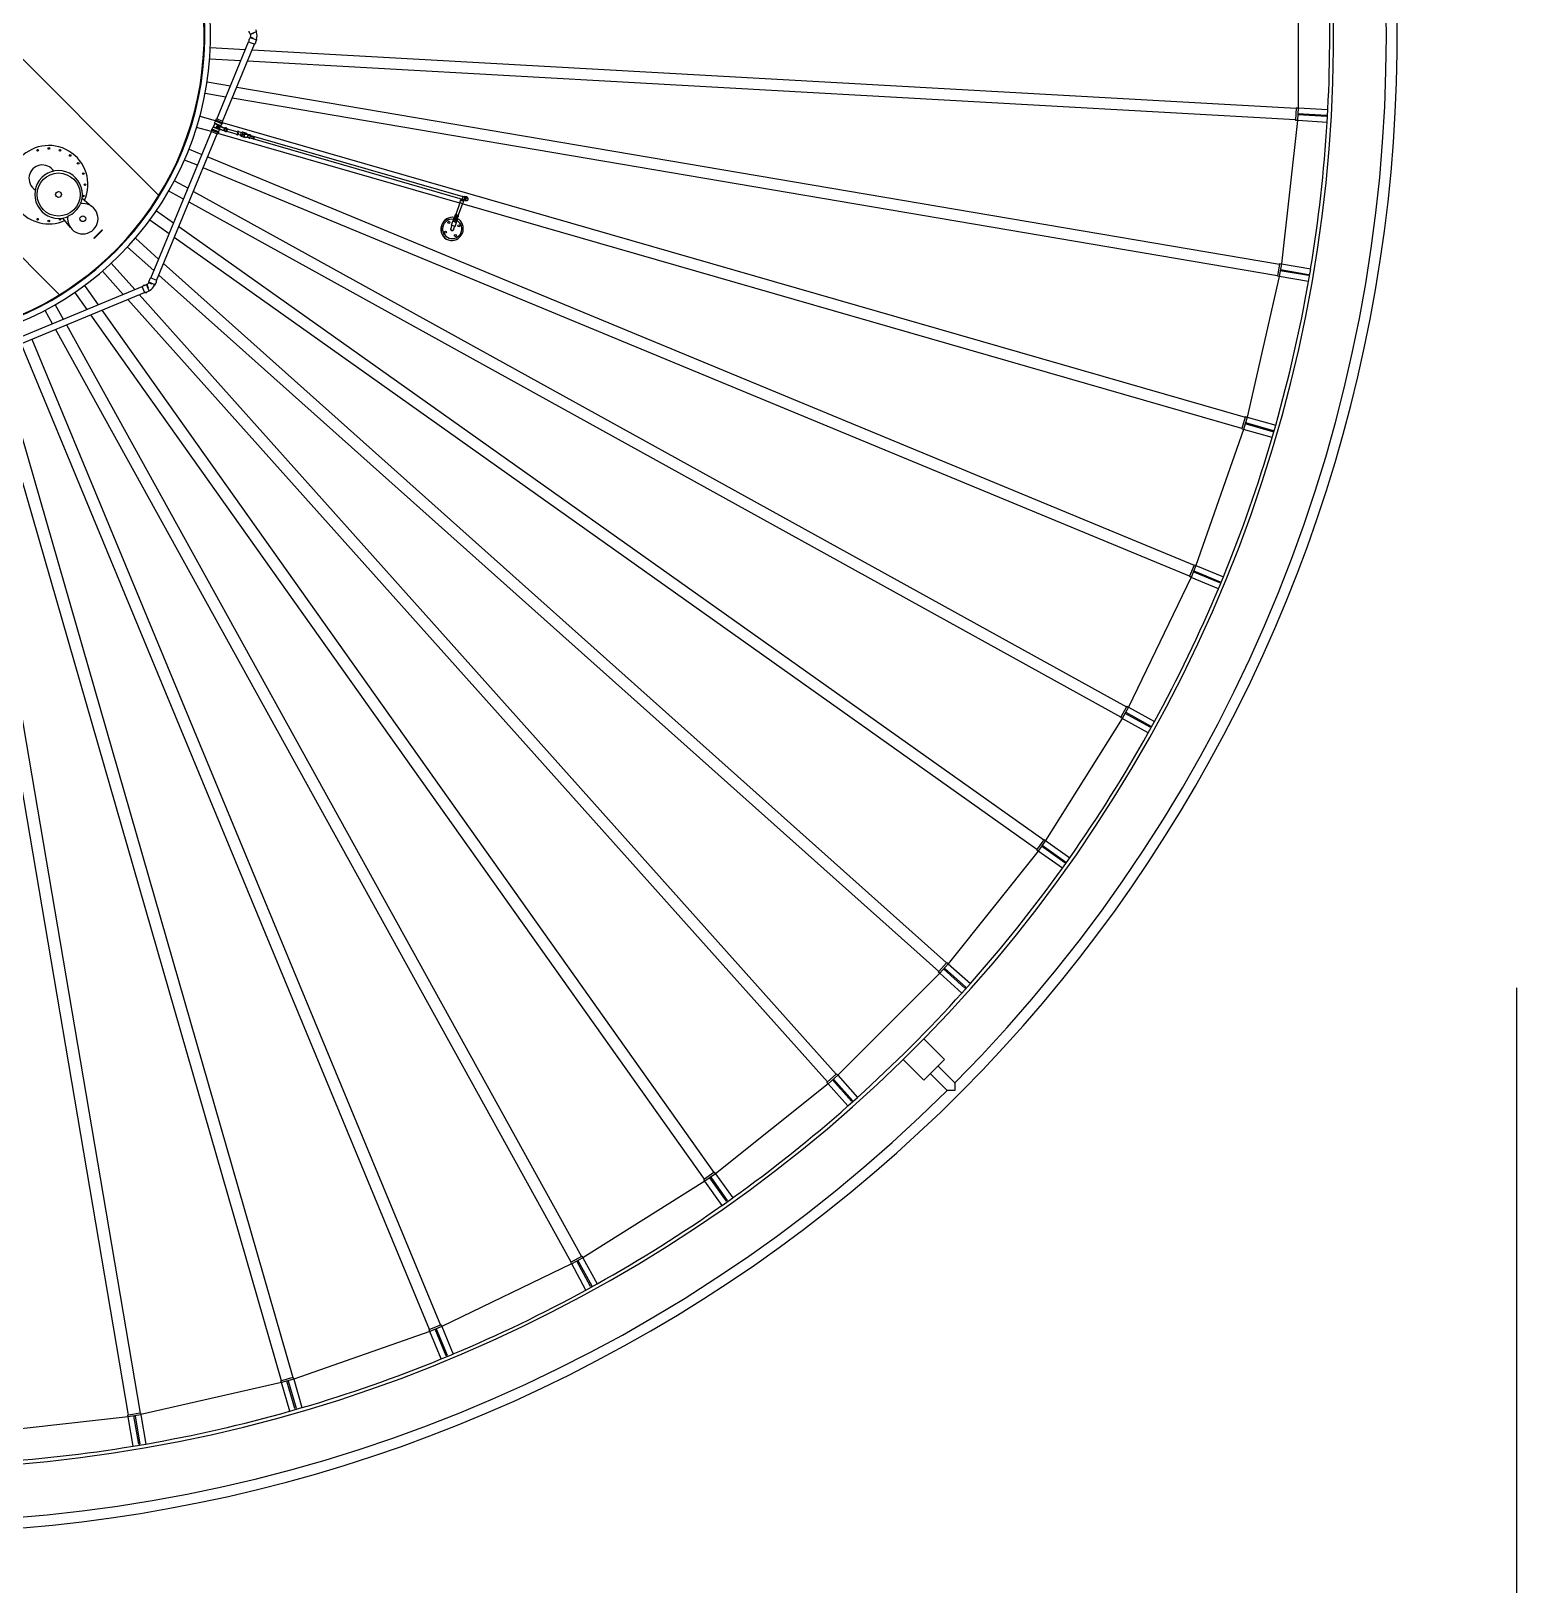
# Model space of a CAD drawing. Header units: millimetres. Extents: x 0 to 157650, y 0 to 89100.
# Drawn here: x 57663 to 70361, y 18444 to 31726 of the extents above; entities that cross this region are included whole.
import ezdxf

# ---------------------------------------------------------------- set-up
doc = ezdxf.new("R2010")
doc.units = ezdxf.units.MM
doc.header["$LTSCALE"] = 150
doc.layers.add('Visible', color=7, linetype='Continuous', lineweight=25)

msp = doc.modelspace()

# ---------------------------------------------------------------- linework, layer by layer
at = {"layer": 'Visible', "color": 9, "true_color": 0xc0c0c0}
for p, q in [((68492, 32302), (68492, 31070)), ((57391, 31686), (58755, 30321)), ((57391, 31686), (58755, 30321)), ((59249, 30974), (59522, 31634)), ((59299, 30954), (59572, 31614)), ((59524, 31646), (59520, 31635)), ((59520, 31635), (59574, 31613)), ((59528, 31717), (59535, 31700)), ((59535, 31672), (59528, 31655)), ((59535, 31700), (59589, 31722)), ((59539, 31697), (59535, 31700)), ((59539, 31675), (59535, 31672)), ((59535, 31672), (59589, 31650)), ((59578, 31623), (59574, 31613)), ((59582, 31740), (59589, 31722)), ((59589, 31650), (59582, 31632)), ((59589, 31717), (59589, 31722)), ((59589, 31654), (59589, 31650)), ((59455, 31472), (59189, 31487)), ((59194, 31587), (59496, 31570)), ((59553, 31567), (68476, 31066)), ((68470, 30967), (59512, 31469)), ((59167, 31291), (59366, 31257)), ((59420, 31248), (68332, 29734)), ((59327, 31162), (59150, 31192)), ((68315, 29635), (59381, 31153)), ((59106, 30999), (59237, 30962)), ((59231, 30938), (59239, 30956)), ((59293, 30934), (59238, 30957)), ((59242, 30965), (59247, 30975)), ((59297, 30942), (59242, 30965)), ((59301, 30953), (59247, 30975)), ((59296, 30942), (59301, 30953)), ((68486, 30961), (68348, 29736)), ((68476, 31066), (68470, 30967)), ((68470, 30967), (68470, 30962)), ((68486, 30961), (68470, 30962)), ((68476, 31071), (68476, 31066)), ((68476, 31071), (68492, 31070)), ((68492, 31070), (68486, 30961)), ((68740, 30946), (68486, 30961)), ((68734, 30997), (68489, 31011)), ((68490, 31021), (68734, 31007)), ((68492, 31070), (68746, 31056)), ((68734, 31007), (68734, 30997)), ((68740, 30946), (68746, 31056)), ((58686, 29615), (59204, 30867)), ((58736, 29594), (59254, 30847)), ((59204, 30867), (59078, 30903)), ((59202, 30868), (59207, 30879)), ((59256, 30846), (59202, 30868)), ((59261, 30856), (59206, 30879)), ((59210, 30887), (59218, 30905)), ((59265, 30864), (59210, 30887)), ((59221, 30908), (59218, 30905)), ((59272, 30883), (59218, 30905)), ((59221, 30908), (59232, 30934)), ((59221, 30908), (59232, 30934)), ((59257, 30893), (59221, 30908)), ((59285, 30916), (59231, 30938)), ((59232, 30934), (59231, 30938)), ((59268, 30919), (59232, 30934)), ((59256, 30846), (59261, 30856)), ((61327, 30256), (59259, 30851)), ((59264, 30865), (59272, 30883)), ((59265, 30891), (59266, 30891)), ((59271, 30885), (59272, 30883)), ((59275, 30914), (59275, 30914)), ((59275, 30887), (59278, 30886)), ((59283, 30914), (59285, 30916)), ((59285, 30916), (59293, 30934)), ((59285, 30911), (59288, 30909)), ((59297, 30944), (68039, 28426)), ((59308, 30878), (59310, 30875)), ((59311, 30875), (59319, 30873)), ((59314, 30899), (59317, 30900)), ((59318, 30900), (59326, 30897)), ((59327, 30870), (59332, 30869)), ((59334, 30895), (59339, 30894)), ((59334, 30870), (59423, 30845)), ((59340, 30891), (59429, 30866)), ((59430, 30841), (59427, 30840)), ((59450, 30835), (59430, 30841)), ((59437, 30865), (59435, 30867)), ((59457, 30859), (59437, 30865)), ((59450, 30835), (59457, 30827)), ((59457, 30860), (59467, 30863)), ((59491, 30817), (59458, 30826)), ((59501, 30853), (59469, 30863)), ((59484, 30822), (59494, 30818)), ((59495, 30817), (59492, 30817)), ((59495, 30850), (59505, 30845)), ((59510, 30844), (59503, 30852)), ((59524, 30814), (59507, 30819)), ((59531, 30838), (59510, 30844)), ((59530, 30838), (59532, 30839)), ((59540, 30834), (61353, 30311)), ((59564, 30820), (59560, 30807)), ((59568, 30820), (59565, 30821)), ((57906, 29472), (56587, 30792)), ((57906, 29472), (56587, 30792)), ((59013, 30717), (59123, 30671)), ((59523, 30814), (59524, 30812)), ((59534, 30813), (61347, 30290)), ((59560, 30805), (59563, 30805)), ((59569, 30808), (59571, 30814)), ((59085, 30579), (58975, 30624)), ((67563, 27067), (59135, 30558)), ((59173, 30650), (67602, 27160)), ((58889, 30446), (59004, 30383)), ((58099, 30297), (58180, 30229)), ((58965, 30290), (58841, 30359)), ((59051, 30356), (67025, 25950)), ((61337, 30284), (61334, 30282)), ((61347, 30289), (61353, 30287)), ((61354, 30313), (61360, 30312)), ((61361, 30285), (61368, 30283)), ((61368, 30309), (61375, 30307)), ((61375, 30309), (61373, 30309)), ((61378, 30304), (61375, 30307)), ((61391, 30303), (61388, 30304)), ((58735, 30191), (58881, 30088)), ((66977, 25862), (59013, 30263)), ((61290, 30154), (61288, 30154)), ((61290, 30154), (61292, 30160)), ((61290, 30154), (61314, 30145)), ((61292, 30160), (61316, 30151)), ((61328, 30259), (61293, 30159)), ((61349, 30252), (61314, 30152)), ((61329, 30266), (61327, 30260)), ((61327, 30260), (61351, 30252)), ((61334, 30282), (61331, 30273)), ((61334, 30282), (61359, 30273)), ((68011, 28330), (61348, 30249)), ((61353, 30257), (61351, 30252)), ((61359, 30273), (61355, 30265)), ((61358, 30277), (61359, 30273)), ((61372, 30283), (61368, 30283)), ((61382, 30279), (61379, 30280)), ((57930, 30128), (57998, 30047)), ((58270, 30028), (58199, 29957)), ((58203, 29953), (58274, 30024)), ((58274, 30024), (58270, 30028)), ((58842, 29993), (58678, 30110)), ((58927, 30055), (66317, 24812)), ((61258, 30067), (61249, 30039)), ((61256, 30067), (61268, 30101)), ((61286, 30057), (61256, 30067)), ((61298, 30091), (61268, 30101)), ((61271, 30106), (61269, 30101)), ((61269, 30101), (61271, 30106)), ((61269, 30101), (61276, 30099)), ((61269, 30101), (61269, 30101)), ((61270, 30101), (61270, 30101)), ((61271, 30106), (61271, 30106)), ((61271, 30106), (61278, 30103)), ((61272, 30115), (61276, 30127)), ((61272, 30115), (61276, 30127)), ((61274, 30113), (61272, 30115)), ((61273, 30110), (61274, 30113)), ((61300, 30100), (61273, 30110)), ((61273, 30109), (61298, 30100)), ((61273, 30109), (61274, 30109)), ((61274, 30107), (61273, 30109)), ((61273, 30105), (61274, 30107)), ((61301, 30104), (61274, 30113)), ((61274, 30107), (61297, 30099)), ((61274, 30030), (61284, 30058)), ((61276, 30127), (61276, 30127)), ((61284, 30124), (61276, 30127)), ((61276, 30099), (61278, 30103)), ((61278, 30098), (61276, 30099)), ((61278, 30098), (61280, 30103)), ((61280, 30103), (61278, 30103)), ((61278, 30098), (61290, 30094)), ((61284, 30124), (61280, 30112)), ((61280, 30103), (61292, 30099)), ((61284, 30134), (61282, 30128)), ((61303, 30121), (61282, 30128)), ((61283, 30126), (61282, 30128)), ((61283, 30126), (61282, 30125)), ((61286, 30123), (61282, 30111)), ((61302, 30119), (61283, 30126)), ((61284, 30138), (61287, 30147)), ((61284, 30138), (61308, 30129)), ((61284, 30134), (61284, 30138)), ((61284, 30134), (61305, 30126)), ((61284, 30124), (61286, 30123)), ((61287, 30147), (61286, 30148)), ((61300, 30119), (61286, 30123)), ((61286, 30057), (61298, 30091)), ((61287, 30147), (61311, 30138)), ((61292, 30099), (61290, 30094)), ((61292, 30093), (61290, 30094)), ((61294, 30098), (61292, 30099)), ((61294, 30098), (61292, 30093)), ((61292, 30093), (61297, 30091)), ((61294, 30098), (61299, 30096)), ((61295, 30107), (61300, 30119)), ((61296, 30097), (61297, 30099)), ((61296, 30092), (61296, 30092)), ((61302, 30118), (61297, 30106)), ((61297, 30099), (61298, 30100)), ((61299, 30096), (61297, 30091)), ((61298, 30100), (61299, 30101)), ((61300, 30119), (61302, 30118)), ((61300, 30100), (61301, 30104)), ((61302, 30119), (61301, 30118)), ((61301, 30104), (61303, 30104)), ((61302, 30119), (61303, 30121)), ((61308, 30116), (61302, 30118)), ((61305, 30126), (61303, 30121)), ((61308, 30116), (61303, 30104)), ((61305, 30126), (61308, 30129)), ((61308, 30129), (61311, 30138)), ((61311, 30138), (61313, 30139)), ((61314, 30145), (61316, 30151)), ((61314, 30145), (61315, 30144)), ((58199, 29957), (58203, 29953)), ((58554, 29955), (58753, 29777)), ((66259, 24730), (58887, 29961)), ((61229, 29940), (61227, 29941)), ((58712, 29679), (58488, 29880)), ((58451, 29475), (58273, 29674)), ((58348, 29741), (58549, 29516)), ((65420, 23686), (58755, 29641)), ((58796, 29739), (65486, 23761)), ((68330, 29628), (68055, 28427)), ((68315, 29635), (68314, 29631)), ((68330, 29628), (68314, 29631)), ((68332, 29734), (68315, 29635)), ((68348, 29736), (68330, 29628)), ((68580, 29585), (68330, 29628)), ((68332, 29739), (68332, 29734)), ((68332, 29739), (68348, 29736)), ((68580, 29636), (68338, 29677)), ((68340, 29687), (68581, 29646)), ((68348, 29736), (68599, 29694)), ((68580, 29585), (68599, 29694)), ((68581, 29646), (68580, 29636)), ((56594, 28706), (58613, 29542)), ((56614, 28656), (58633, 29492)), ((58141, 29347), (58037, 29493)), ((58119, 29551), (58235, 29386)), ((58612, 29544), (58622, 29549)), ((58634, 29490), (58612, 29544)), ((58631, 29552), (58649, 29560)), ((58634, 29490), (58645, 29495)), ((58671, 29505), (58649, 29560)), ((58653, 29559), (58649, 29560)), ((58654, 29498), (58671, 29505)), ((58668, 29579), (58676, 29597)), ((58722, 29557), (58668, 29579)), ((58669, 29575), (58668, 29579)), ((58674, 29509), (58671, 29505)), ((58679, 29606), (58684, 29616)), ((58738, 29594), (58684, 29616)), ((58719, 29554), (58722, 29557)), ((58722, 29557), (58730, 29574)), ((58733, 29583), (58738, 29594)), ((57870, 29387), (57938, 29263)), ((64468, 22743), (58489, 29432)), ((58587, 29473), (64543, 22809)), ((57846, 29224), (57782, 29339)), ((63417, 21911), (58173, 29301)), ((58268, 29341), (63498, 21969)), ((57670, 29093), (61162, 20665)), ((62279, 21203), (57872, 29177)), ((57965, 29215), (62367, 21251)), ((57376, 28972), (59899, 20217)), ((61069, 20627), (57578, 29055)), ((57075, 28847), (58594, 19913)), ((59803, 20189), (57283, 28933)), ((58495, 19896), (56980, 28808)), ((68039, 28426), (68011, 28330)), ((68056, 28427), (68025, 28321)), ((68040, 28431), (68039, 28426)), ((68040, 28431), (68056, 28427)), ((68056, 28427), (68300, 28356)), ((68025, 28321), (67618, 27158)), ((68011, 28330), (68010, 28325)), ((68025, 28321), (68010, 28325)), ((68269, 28251), (68025, 28321)), ((68275, 28301), (68039, 28369)), ((68042, 28379), (68277, 28311)), ((68269, 28251), (68300, 28356)), ((68277, 28311), (68275, 28301)), ((67602, 27160), (67563, 27067)), ((67618, 27158), (67576, 27056)), ((67822, 27009), (67595, 27103)), ((67599, 27112), (67826, 27018)), ((67604, 27164), (67602, 27160)), ((67604, 27164), (67618, 27158)), ((67618, 27158), (67853, 27061)), ((67576, 27057), (67042, 25946)), ((67563, 27067), (67562, 27063)), ((67576, 27056), (67562, 27063)), ((67811, 26959), (67576, 27056)), ((67811, 26959), (67853, 27061)), ((67826, 27018), (67822, 27009)), ((67025, 25950), (66977, 25862)), ((67042, 25946), (66989, 25850)), ((67018, 25903), (67232, 25784)), ((67028, 25954), (67025, 25950)), ((67028, 25954), (67042, 25946)), ((67042, 25946), (67264, 25824)), ((66988, 25850), (66333, 24807)), ((66977, 25862), (66975, 25858)), ((66989, 25850), (66975, 25858)), ((67211, 25727), (66989, 25850)), ((67227, 25775), (67013, 25894)), ((67211, 25727), (67264, 25824)), ((67232, 25784), (67227, 25775)), ((66269, 24717), (65501, 23754)), ((66259, 24730), (66256, 24726)), ((66270, 24717), (66256, 24726)), ((66317, 24812), (66259, 24730)), ((66333, 24807), (66270, 24717)), ((66477, 24570), (66270, 24717)), ((66498, 24616), (66298, 24758)), ((66304, 24766), (66504, 24624)), ((66320, 24816), (66317, 24812)), ((66320, 24816), (66333, 24807)), ((66333, 24807), (66540, 24660)), ((66477, 24570), (66540, 24660)), ((66504, 24624), (66498, 24616)), ((65428, 23672), (64557, 22801)), ((65420, 23686), (65416, 23682)), ((65428, 23672), (65416, 23682)), ((65486, 23761), (65420, 23686)), ((65501, 23754), (65428, 23672)), ((65618, 23503), (65428, 23672)), ((65644, 23546), (65461, 23709)), ((65468, 23717), (65651, 23553)), ((65489, 23765), (65486, 23761)), ((65489, 23765), (65501, 23754)), ((65501, 23754), (65691, 23585)), ((65618, 23503), (65691, 23585)), ((65651, 23553), (65644, 23546)), ((70361, 10705), (70361, 23547)), ((65469, 22935), (65292, 23113)), ((65115, 22936), (65292, 22759)), ((65469, 22935), (65292, 22759)), ((65413, 22880), (65558, 22735)), ((64475, 22727), (63512, 21959)), ((64468, 22743), (64464, 22739)), ((64475, 22727), (64464, 22739)), ((64543, 22809), (64468, 22743)), ((64557, 22801), (64475, 22727)), ((64644, 22538), (64475, 22727)), ((64675, 22578), (64512, 22761)), ((64520, 22767), (64683, 22585)), ((64546, 22813), (64543, 22809)), ((64546, 22813), (64557, 22801)), ((64557, 22801), (64726, 22611)), ((65348, 22815), (65493, 22670)), ((64644, 22538), (64726, 22611)), ((64683, 22585), (64675, 22578)), ((63498, 21969), (63417, 21911)), ((63512, 21959), (63422, 21895)), ((63605, 21725), (63463, 21924)), ((63471, 21930), (63613, 21730)), ((63502, 21972), (63498, 21969)), ((63502, 21972), (63512, 21959)), ((63512, 21959), (63659, 21752)), ((63422, 21896), (62379, 21240)), ((63417, 21911), (63413, 21908)), ((63422, 21895), (63413, 21908)), ((63569, 21688), (63422, 21895)), ((63569, 21688), (63659, 21752)), ((63613, 21730), (63605, 21725)), ((62371, 21254), (62367, 21251)), ((62371, 21254), (62379, 21240)), ((62282, 21187), (61172, 20652)), ((62279, 21203), (62275, 21201)), ((62283, 21187), (62275, 21201)), ((62367, 21251), (62279, 21203)), ((62379, 21240), (62283, 21187)), ((62405, 20964), (62283, 21187)), ((62445, 20996), (62326, 21211)), ((62335, 21216), (62454, 21001)), ((62379, 21240), (62502, 21018)), ((62405, 20964), (62502, 21018)), ((62454, 21001), (62445, 20996)), ((61071, 20610), (59908, 20203)), ((61069, 20627), (61065, 20625)), ((61071, 20610), (61065, 20625)), ((61162, 20665), (61069, 20627)), ((61173, 20652), (61071, 20610)), ((61168, 20375), (61071, 20610)), ((61211, 20403), (61117, 20629)), ((61126, 20633), (61220, 20407)), ((61166, 20667), (61162, 20665)), ((61166, 20667), (61173, 20652)), ((61173, 20652), (61270, 20417)), ((61168, 20375), (61270, 20417)), ((61220, 20407), (61211, 20403)), ((59908, 20203), (59802, 20173)), ((59899, 20217), (59803, 20189)), ((59904, 20218), (59899, 20217)), ((59904, 20218), (59908, 20203)), ((59908, 20203), (59978, 19959)), ((59802, 20173), (58601, 19899)), ((59803, 20189), (59798, 20188)), ((59802, 20173), (59798, 20188)), ((59873, 19928), (59802, 20173)), ((59918, 19951), (59850, 20186)), ((59860, 20189), (59928, 19954)), ((59873, 19928), (59978, 19959)), ((59928, 19954), (59918, 19951)), ((58493, 19880), (57268, 19742)), ((58495, 19896), (58490, 19896)), ((58493, 19880), (58490, 19896)), ((58601, 19898), (58493, 19880)), ((58535, 19629), (58493, 19880)), ((58594, 19913), (58495, 19896)), ((58583, 19647), (58542, 19888)), ((58552, 19890), (58593, 19648)), ((58599, 19914), (58594, 19913)), ((58599, 19914), (58601, 19898)), ((58601, 19898), (58644, 19648)), ((58535, 19629), (58644, 19648)), ((58593, 19648), (58583, 19647))]:
    msp.add_line(p, q, dxfattribs=at)
for centre, radius in [((57719, 30708), 7), ((57815, 30723), 7), ((57910, 30708), 7), ((57997, 30663), 7), ((58065, 30595), 7), ((57898, 30329), 184), ((58109, 30508), 7), ((58124, 30413), 7), ((57898, 30329), 25), ((58109, 30317), 7), ((57719, 30118), 7), ((57814, 30103), 7), ((57910, 30118), 7), ((58105, 30122), 25), ((61234, 30091), 8.75), ((61318, 30062), 8.75), ((61205, 30008), 8.75), ((61289, 29978), 8.75)]:
    msp.add_circle(centre, radius, dxfattribs=at)
for centre, radius, start, end in [((56542, 31686), 12796, 225.6757, 85.4189), ((56542, 31686), 12250, 248.6743, 61.1047), ((56542, 31686), 12704, 315.2075, 44.7925), ((56542, 31686), 2654, 191.6093, 78.3907), ((56542, 31686), 2606, 191.0997, 78.9003), ((56542, 31686), 2600, 197.3421, 78.8743), ((56542, 31686), 12220, 357.0463, 2.9591), ((59527, 31722), 4.65, 124.3123, 280.6877), ((59527, 31650), 4.65, 79.3123, 235.6877), ((59524, 31726), 0.25, 304.3123, 22.5), ((59524, 31646), 0.25, 337.5, 55.6877), ((59528, 31717), 0.25, 22.5, 100.6877), ((59528, 31655), 0.25, 259.3123, 337.5), ((59502, 31686), 38.2, 342.8702, 17.1298), ((59579, 31623), 0.25, 79.3123, 157.5), ((59580, 31628), 4.65, 259.3123, 55.6877), ((59582, 31632), 0.25, 157.5, 235.6877), ((59502, 31686), 92, 339.941, 20.059), ((59241, 30960), 4.42, 80.8333, 234.1667), ((59238, 30956), 0.5, 337.5, 67.5), ((59242, 30965), 0.5, 247.5, 337.5), ((59209, 30883), 4.42, 80.8333, 234.1667), ((59206, 30879), 0.5, 337.5, 67.5), ((59210, 30888), 0.5, 247.5, 337.5), ((59262, 30861), 4.42, 260.8333, 54.1667), ((59261, 30856), 0.5, 67.5, 157.5), ((59265, 30865), 0.5, 157.5, 247.5), ((59294, 30938), 4.42, 260.8333, 54.1667), ((59293, 30933), 0.5, 67.5, 157.5), ((59297, 30942), 0.5, 157.5, 247.5), ((56542, 31686), 12220, 350.6177, 356.5305), ((57814, 30413), 335, 336.3036, 141.7527), ((57814, 30413), 335, 145.3857, 293.6587), ((57760, 30467), 115, 32.6641, 237.2983), ((57898, 30329), 204, 350.7921, 279.1702), ((57898, 30329), 204, 337.4768, 350.7921), ((58105, 30122), 130, 170.8971, 99.0653), ((57898, 30329), 202, 292.7855, 337.1769), ((61289, 30150), 3.5, 100.6212, 220.8127), ((61331, 30269), 3.59, 83.3974, 238.0366), ((61329, 30266), 0.25, 340.717, 58.0366), ((61331, 30273), 0.25, 263.3974, 340.717), ((61354, 30261), 3.59, 263.3974, 58.0366), ((61353, 30257), 0.25, 83.3974, 160.717), ((61356, 30264), 0.25, 160.717, 238.0366), ((57898, 30329), 204, 279.1702, 292.4855), ((61262, 30035), 82.5, 82.3425, 59.0914), ((61262, 30035), 13.8, 148.7264, 352.7075), ((61262, 30035), 13.5, 160.717, 340.717), ((61312, 30142), 3.5, 280.6212, 40.8127), ((58627, 29550), 4.65, 34.3123, 190.6877), ((58622, 29549), 0.25, 292.5, 10.6877), ((58631, 29553), 0.25, 214.3123, 292.5), ((58649, 29497), 4.65, 214.3123, 10.6877), ((58645, 29494), 0.25, 34.3123, 112.5), ((58635, 29593), 38.2, 297.8702, 332.1298), ((58654, 29498), 0.25, 112.5, 190.6877), ((58678, 29601), 4.65, 79.3123, 235.6877), ((58635, 29593), 92, 294.941, 335.059), ((58675, 29597), 0.25, 337.5, 55.6877), ((58679, 29606), 0.25, 259.3123, 337.5), ((58731, 29579), 4.65, 259.3123, 55.6877), ((58730, 29574), 0.25, 79.3123, 157.5), ((58734, 29583), 0.25, 157.5, 235.6877), ((56542, 31686), 12220, 344.1891, 350.102), ((56542, 31686), 12220, 337.7606, 343.6734), ((56542, 31686), 12220, 331.332, 337.2448), ((56542, 31686), 12220, 324.9034, 330.8162), ((56542, 31686), 12220, 318.4749, 324.3877), ((56542, 31686), 12220, 312.0463, 317.9591), ((56542, 31686), 12704, 225.6781, 314.7925), ((56542, 31686), 12220, 305.6177, 311.5305), ((56542, 31686), 12220, 299.1891, 305.102), ((56542, 31686), 12220, 292.7606, 298.6734), ((56542, 31686), 12220, 286.332, 292.2448), ((56542, 31686), 12220, 279.9034, 285.8162), ((56542, 31686), 12220, 273.4749, 279.3877)]:
    msp.add_arc(centre, radius, start, end, dxfattribs=at)
for centre, major_axis, ratio, start_param, end_param in [((59265, 30905), (-4.9, -11.8), 0.939693, 3.734172, 5.690606), ((59270, 30903), (5.1, 12.3), 0.939693, 6.20407, 9.503893), ((59272, 30902), (4.9, 11.8), 0.939693, 0.189995, 2.951597), ((59272, 30902), (-4.2, -10.2), 0.939693, 3.663904, 5.760874), ((59276, 30901), (-4.9, -11.8), 0.939693, 4.13268, 5.292098), ((59283, 30897), (4.9, 11.8), 0.939693, 5.787436, 10.001105), ((59315, 30887), (3.5, 12.3), 0.340117, 2.946271, 6.478507), ((59335, 30881), (3.5, 12.3), 0.340117, 3.141593, 6.283185), ((59426, 30855), (-3.1, -10.7), 0.340117, 6.118971, 9.588992), ((59432, 30853), (-3.5, -12.2), 0.340117, 0.308348, 2.833244), ((59454, 30847), (-3.5, -12.2), 0.340117, 0, 3.141593), ((59464, 30844), (-5.3, -18.3), 0.340117, 6.072821, 9.635142), ((59490, 30836), (5.7, 13.9), 0.939693, 0, 3.141593), ((59496, 30835), (-5.3, -18.3), 0.340117, 0, 0.425128), ((59496, 30835), (5.3, 18.3), 0.340117, 5.440077, 6.283185), ((59506, 30832), (3.5, 12.2), 0.340117, 5.546064, 6.072821), ((59527, 30826), (3.5, 12.2), 0.340117, 5.17562, 6.283185), ((59557, 30818), (1.43, 4.79), 0.086597, 6.247015, 6.283924), ((59565, 30820), (0.383, 0.924), 0.939693, 0.105529, 1.676325), ((59566, 30815), (1.91, 4.62), 0.939693, 4.817918, 6.388714), ((59527, 30826), (-3.5, -12.2), 0.340117, 0, 0.599614), ((59561, 30806), (-0.383, -0.924), 0.939693, 4.817918, 6.388714), ((59565, 30809), (-1.91, -4.62), 0.939693, 0.105529, 1.676325), ((61350, 30301), (3.5, 12.3), 0.340117, 2.604842, 6.819935), ((61350, 30301), (3, 10.6), 0.340117, 3.141593, 6.283185), ((61371, 30295), (3.5, 12.3), 0.340117, 3.141593, 6.283185), ((61371, 30297), (4.2, 12.1), 0.940211, 6.052868, 6.810648), ((61386, 30291), (4.2, 12.1), 0.940211, 5.247217, 6.938534), ((61386, 30291), (-4.2, -12.1), 0.940211, 5.871694, 7.258346), ((61260, 30035), (33, 94.4), 0.939693, 0.102681, 3.141593), ((61262, 30035), (33, 94.4), 0.939693, 0.117329, 6.165857), ((61230, 30106), (2.31, 6.61), 0.939693, 6.200659, 7.804945), ((61230, 30106), (-2.31, -6.61), 0.939693, 0.390119, 0.855539), ((61228, 30106), (2.31, 6.61), 0.939693, 5.987583, 6.152827), ((61229, 30106), (2.31, 6.61), 0.939693, 6.02731, 6.179005), ((61288, 30109), (-15.7, 5.5), 0.000011, 0.002011, 0.157482), ((61288, 30109), (-15.7, 5.5), 0.000122, 1.049208, 1.20468), ((61288, 30109), (-15.7, 5.5), 0.000111, 2.096411, 2.251884), ((61330, 30071), (-2.31, -6.61), 0.939693, 5.427646, 5.893067), ((61329, 30071), (2.31, 6.61), 0.939693, 5.004302, 6.15029), ((61330, 30071), (2.31, 6.61), 0.939693, 4.761426, 6.365711), ((61329, 30071), (2.31, 6.61), 0.939693, 5.078467, 6.083082), ((61193, 29999), (-2.31, -6.61), 0.939693, 4.761426, 6.365711), ((61191, 29999), (-2.31, -6.61), 0.939693, 0.10418, 0.255875), ((61191, 29999), (-2.31, -6.61), 0.939693, 0.130358, 0.295603), ((61193, 29999), (2.31, 6.61), 0.939693, 5.427646, 5.893067), ((61293, 29964), (2.31, 6.61), 0.939693, 0.390119, 0.855539), ((61293, 29964), (-2.31, -6.61), 0.939693, 6.200659, 7.804945), ((61292, 29964), (-2.31, -6.61), 0.939693, 0.132895, 1.278883), ((61291, 29964), (-2.31, -6.61), 0.939693, 0.200103, 1.204719)]:
    msp.add_ellipse(centre, major_axis=major_axis, ratio=ratio, start_param=start_param, end_param=end_param, dxfattribs=at)
msp.add_ellipse((59500, 30831), major_axis=(5.7, 13.9), ratio=0.939693, dxfattribs=at)
for points, knots in [([(59564, 31707), (59561, 31706), (59559, 31705), (59553, 31703), (59550, 31702), (59545, 31700), (59543, 31699), (59541, 31698), (59540, 31698), (59539, 31697), (59539, 31697), (59539, 31697), (59539, 31697), (59539, 31697)], [-12.766675, -12.766675, -12.766675, -12.766675, -11.92474, -11.92474, -10.84813, -10.84813, -9.886827, -9.886827, -9.215203, -9.215203, -8.741964, -8.741964, -8.51116, -8.51116, -8.51116, -8.51116]), ([(59539, 31675), (59539, 31675), (59539, 31675), (59539, 31675), (59539, 31674), (59542, 31673), (59544, 31673), (59549, 31671), (59552, 31670), (59558, 31667), (59561, 31666), (59564, 31665)], [-8.514961, -8.514961, -8.514961, -8.514961, -8.444917, -8.444917, -7.384814, -7.384814, -6.324449, -6.324449, -5.268471, -5.268471, -4.256335, -4.256335, -4.256335, -4.256335]), ([(59255, 30897), (59254, 30898), (59253, 30898), (59251, 30900), (59251, 30901), (59249, 30904), (59249, 30905), (59249, 30908), (59249, 30910), (59250, 30912), (59251, 30914), (59253, 30916), (59255, 30917), (59257, 30918), (59259, 30918), (59261, 30918), (59262, 30918), (59263, 30917)], [1.777687, 1.777687, 1.777687, 1.777687, 2.098327, 2.098327, 2.517808, 2.517808, 2.937749, 2.937749, 3.357691, 3.357691, 3.777632, 3.777632, 4.197574, 4.197574, 4.617055, 4.617055, 4.937695, 4.937695, 4.937695, 4.937695]), ([(59275, 30918), (59274, 30918), (59272, 30919), (59269, 30919), (59267, 30919), (59264, 30918), (59263, 30917), (59260, 30915), (59259, 30914), (59257, 30912), (59256, 30910), (59255, 30907), (59254, 30905), (59254, 30902), (59254, 30900), (59255, 30897), (59256, 30895), (59257, 30893), (59259, 30891), (59261, 30890), (59262, 30889), (59265, 30888), (59267, 30887), (59268, 30887)], [0, 0, 0, 0, 0.312158, 0.312158, 0.626063, 0.626063, 0.944215, 0.944215, 1.266996, 1.266996, 1.593007, 1.593007, 1.920042, 1.920042, 2.245724, 2.245724, 2.567862, 2.567862, 2.885224, 2.885224, 3.198582, 3.198582, 3.485979, 3.485979, 3.485979, 3.485979]), ([(59293, 30906), (59292, 30907), (59292, 30908), (59290, 30911), (59288, 30912), (59286, 30913), (59284, 30914), (59281, 30915), (59280, 30915), (59276, 30915), (59275, 30914), (59272, 30913), (59270, 30912), (59268, 30910), (59267, 30909), (59265, 30906), (59264, 30904), (59264, 30901), (59263, 30899), (59264, 30896), (59264, 30894), (59265, 30891), (59266, 30890), (59268, 30887), (59270, 30886), (59272, 30885), (59274, 30884), (59277, 30883), (59279, 30883), (59282, 30884), (59283, 30884), (59285, 30885)], [0.697154, 0.697154, 0.697154, 0.697154, 0.973638, 0.973638, 1.289565, 1.289565, 1.601873, 1.601873, 1.913943, 1.913943, 2.229241, 2.229241, 2.549493, 2.549493, 2.874191, 2.874191, 3.201365, 3.201365, 3.528526, 3.528526, 3.853158, 3.853158, 4.173246, 4.173246, 4.488331, 4.488331, 4.800312, 4.800312, 5.112745, 5.112745, 5.424193, 5.424193, 5.424193, 5.424193]), ([(59288, 30907), (59288, 30907), (59287, 30908), (59285, 30908), (59284, 30908), (59282, 30908), (59280, 30907), (59278, 30906), (59277, 30905), (59275, 30902), (59275, 30901), (59274, 30900)], [-1.822189, -1.822189, -1.822189, -1.822189, -1.667573, -1.667573, -1.258917, -1.258917, -0.845974, -0.845974, -0.426647, -0.426647, 0, 0, 0, 0]), ([(59274, 30900), (59274, 30899), (59274, 30898), (59274, 30896), (59274, 30895), (59274, 30892), (59275, 30891), (59277, 30889), (59278, 30888), (59279, 30887), (59280, 30887), (59280, 30887)], [-6.946117, -6.946117, -6.946117, -6.946117, -6.629451, -6.629451, -6.320608, -6.320608, -5.883587, -5.883587, -5.44564, -5.44564, -5.298204, -5.298204, -5.298204, -5.298204]), ([(59280, 30915), (59279, 30915), (59279, 30916), (59277, 30917), (59276, 30917), (59275, 30918)], [5.9387988, 5.9387988, 5.9387988, 5.9387988, 6.0842324, 6.0842324, 6.2831853, 6.2831853, 6.2831853, 6.2831853]), ([(59280, 30887), (59281, 30886), (59283, 30886), (59286, 30885), (59287, 30884), (59291, 30883), (59293, 30882), (59297, 30881), (59300, 30880), (59304, 30879), (59306, 30878), (59308, 30878)], [3.267804, 3.267804, 3.267804, 3.267804, 3.531163, 3.531163, 3.794522, 3.794522, 4.057881, 4.057881, 4.321239, 4.321239, 4.584598, 4.584598, 4.584598, 4.584598]), ([(59280, 30887), (59281, 30886), (59282, 30886), (59285, 30885), (59286, 30884), (59291, 30883), (59293, 30882), (59298, 30881), (59301, 30880), (59305, 30879), (59307, 30878), (59308, 30878)], [5.185877, 5.185877, 5.185877, 5.185877, 5.373825, 5.373825, 5.687984, 5.687984, 6.002144, 6.002144, 6.316303, 6.316303, 6.502671, 6.502671, 6.502671, 6.502671]), ([(59288, 30907), (59289, 30907), (59290, 30907), (59293, 30906), (59294, 30905), (59298, 30904), (59300, 30903), (59304, 30902), (59306, 30901), (59310, 30900), (59312, 30899), (59314, 30899), (59314, 30899), (59314, 30899)], [3.273958, 3.273958, 3.273958, 3.273958, 3.522919, 3.522919, 3.784467, 3.784467, 4.046016, 4.046016, 4.307565, 4.307565, 4.569113, 4.569113, 4.581701, 4.581701, 4.581701, 4.581701]), ([(59288, 30907), (59288, 30907), (59288, 30907), (59289, 30907), (59291, 30906), (59294, 30905), (59296, 30905), (59300, 30903), (59303, 30902), (59308, 30901), (59310, 30900), (59313, 30899), (59314, 30899), (59314, 30899)], [5.192031, 5.192031, 5.192031, 5.192031, 5.2429, 5.2429, 5.507121, 5.507121, 5.80789, 5.80789, 6.119572, 6.119572, 6.433731, 6.433731, 6.499774, 6.499774, 6.499774, 6.499774]), ([(59308, 30878), (59308, 30878), (59308, 30878), (59309, 30878), (59309, 30878), (59310, 30878), (59311, 30879), (59312, 30881), (59313, 30882), (59314, 30884), (59314, 30886), (59315, 30887)], [-1.694947, -1.694947, -1.694947, -1.694947, -1.667573, -1.667573, -1.258917, -1.258917, -0.845974, -0.845974, -0.426647, -0.426647, 0, 0, 0, 0]), ([(59315, 30887), (59315, 30888), (59315, 30889), (59316, 30891), (59316, 30892), (59316, 30894), (59316, 30895), (59316, 30897), (59316, 30898), (59315, 30899), (59315, 30899), (59314, 30899)], [-6.946117, -6.946117, -6.946117, -6.946117, -6.629451, -6.629451, -6.320608, -6.320608, -5.883587, -5.883587, -5.44564, -5.44564, -5.169725, -5.169725, -5.169725, -5.169725]), ([(59318, 30873), (59318, 30873), (59318, 30873), (59318, 30872), (59318, 30872), (59319, 30871), (59319, 30870), (59320, 30869), (59321, 30869), (59323, 30869), (59323, 30869), (59325, 30869), (59325, 30869), (59327, 30870), (59327, 30870), (59329, 30872), (59330, 30873), (59331, 30876), (59332, 30877), (59333, 30880), (59334, 30882), (59334, 30885), (59335, 30886), (59335, 30889), (59335, 30891), (59335, 30894), (59335, 30895), (59334, 30897), (59333, 30897), (59333, 30898), (59332, 30899), (59331, 30899)], [2.700755, 2.700755, 2.700755, 2.700755, 2.709405, 2.709405, 2.898621, 2.898621, 3.013988, 3.013988, 3.182582, 3.182582, 3.320615, 3.320615, 3.480414, 3.480414, 3.725027, 3.725027, 4.136206, 4.136206, 4.511488, 4.511488, 4.862629, 4.862629, 5.211166, 5.211166, 5.572718, 5.572718, 5.977507, 5.977507, 6.117006, 6.117006, 6.283185, 6.283185, 6.283185, 6.283185]), ([(59331, 30899), (59330, 30899), (59330, 30899), (59328, 30899), (59328, 30899), (59326, 30899), (59326, 30898), (59325, 30898), (59325, 30898), (59325, 30898)], [0, 0, 0, 0, 0.1396053, 0.1396053, 0.2887838, 0.2887838, 0.4992823, 0.4992823, 0.5174767, 0.5174767, 0.5174767, 0.5174767]), ([(59420, 30846), (59420, 30845), (59420, 30845), (59420, 30844), (59420, 30843), (59421, 30841), (59422, 30841), (59423, 30840), (59423, 30840), (59425, 30839), (59425, 30839), (59426, 30839), (59427, 30840), (59427, 30840)], [8.769613, 8.769613, 8.769613, 8.769613, 8.773405, 8.773405, 9.164702, 9.164702, 9.29812, 9.29812, 9.483504, 9.483504, 9.635069, 9.635069, 9.771446, 9.771446, 9.771446, 9.771446]), ([(59435, 30867), (59435, 30868), (59435, 30868), (59434, 30869), (59433, 30870), (59432, 30870), (59431, 30870), (59430, 30870), (59429, 30869), (59428, 30868), (59427, 30868), (59426, 30867), (59426, 30867), (59426, 30867)], [6.013156, 6.013156, 6.013156, 6.013156, 6.150388, 6.150388, 6.338459, 6.338459, 6.489867, 6.489867, 6.67672, 6.67672, 6.987711, 6.987711, 7.01499, 7.01499, 7.01499, 7.01499]), ([(59540, 30828), (59540, 30829), (59540, 30829), (59540, 30831), (59540, 30833), (59540, 30835), (59539, 30837), (59538, 30838), (59538, 30839), (59537, 30839), (59536, 30840), (59535, 30840), (59534, 30840), (59533, 30840), (59533, 30840), (59532, 30839)], [5.165676, 5.165676, 5.165676, 5.165676, 5.277343, 5.277343, 5.631813, 5.631813, 6.023109, 6.023109, 6.156527, 6.156527, 6.341911, 6.341911, 6.493476, 6.493476, 6.629853, 6.629853, 6.629853, 6.629853]), ([(59559, 30823), (59560, 30822), (59561, 30822), (59563, 30822), (59563, 30821), (59565, 30821), (59566, 30821), (59567, 30820), (59568, 30820), (59568, 30820)], [0, 0, 0, 0, 0.286339, 0.286339, 0.566887, 0.566887, 0.849244, 0.849244, 1.13463, 1.13463, 1.13463, 1.13463]), ([(59524, 30812), (59525, 30811), (59525, 30811), (59526, 30810), (59527, 30810), (59528, 30809), (59529, 30809), (59530, 30810), (59531, 30810), (59532, 30811), (59533, 30812), (59534, 30813), (59534, 30813), (59534, 30813)], [2.871564, 2.871564, 2.871564, 2.871564, 3.008795, 3.008795, 3.196866, 3.196866, 3.348275, 3.348275, 3.535127, 3.535127, 3.846118, 3.846118, 3.924681, 3.924681, 3.924681, 3.924681]), ([(59560, 30805), (59560, 30805), (59560, 30806), (59559, 30806), (59559, 30806), (59558, 30806), (59557, 30806), (59556, 30807), (59555, 30807), (59555, 30807), (59555, 30807), (59554, 30807)], [0, 0, 0, 0, 0.1617475, 0.1617475, 0.3271227, 0.3271227, 0.4979496, 0.4979496, 0.6700629, 0.6700629, 0.709117, 0.709117, 0.709117, 0.709117]), ([(61341, 30292), (61341, 30292), (61340, 30291), (61339, 30288), (61338, 30286), (61337, 30284)], [4.2994776, 4.2994776, 4.2994776, 4.2994776, 4.3733543, 4.3733543, 4.5951648, 4.5951648, 4.5951648, 4.5951648]), ([(61341, 30292), (61340, 30290), (61339, 30288), (61338, 30285), (61337, 30285), (61337, 30284)], [7.3634886, 7.3634886, 7.3634886, 7.3634886, 7.6166704, 7.6166704, 7.6591758, 7.6591758, 7.6591758, 7.6591758]), ([(61337, 30284), (61337, 30284), (61337, 30284), (61338, 30284), (61338, 30284), (61339, 30283), (61340, 30283), (61342, 30282), (61344, 30282), (61346, 30281), (61347, 30280), (61349, 30279), (61350, 30279), (61351, 30279), (61352, 30279), (61354, 30278), (61354, 30278), (61356, 30277), (61357, 30277), (61358, 30277), (61358, 30277), (61358, 30277)], [-5.597957, -5.597957, -5.597957, -5.597957, -5.44564, -5.44564, -5.006456, -5.006456, -4.565732, -4.565732, -4.153695, -4.153695, -3.717262, -3.717262, -3.496908, -3.496908, -3.29028, -3.29028, -2.933844, -2.933844, -2.496625, -2.496625, -2.124585, -2.124585, -2.124585, -2.124585]), ([(61358, 30312), (61358, 30312), (61358, 30312), (61359, 30313), (61360, 30313), (61361, 30313), (61361, 30314), (61362, 30314), (61363, 30314), (61365, 30313), (61365, 30313), (61366, 30312), (61367, 30312), (61367, 30310), (61368, 30309), (61368, 30307), (61368, 30305), (61368, 30302), (61368, 30301), (61367, 30298), (61367, 30296), (61366, 30293), (61365, 30292), (61364, 30289), (61363, 30288), (61362, 30286), (61361, 30284), (61359, 30283), (61358, 30283), (61357, 30283), (61356, 30283), (61355, 30283), (61354, 30283), (61353, 30284), (61352, 30285), (61352, 30286), (61351, 30287), (61351, 30287)], [1.072541, 1.072541, 1.072541, 1.072541, 1.09326, 1.09326, 1.278588, 1.278588, 1.391144, 1.391144, 1.55773, 1.55773, 1.695793, 1.695793, 1.856682, 1.856682, 2.104663, 2.104663, 2.517721, 2.517721, 2.89193, 2.89193, 3.242827, 3.242827, 3.591475, 3.591475, 3.953622, 3.953622, 4.35985, 4.35985, 4.495022, 4.495022, 4.677321, 4.677321, 4.81562, 4.81562, 4.970007, 4.970007, 5.172448, 5.172448, 5.172448, 5.172448]), ([(61365, 30313), (61366, 30313), (61368, 30313), (61371, 30313), (61372, 30313), (61375, 30312), (61376, 30311), (61378, 30309), (61379, 30309), (61379, 30308)], [2.620213, 2.620213, 2.620213, 2.620213, 2.885487, 2.885487, 3.198513, 3.198513, 3.510356, 3.510356, 3.672805, 3.672805, 3.672805, 3.672805]), ([(61372, 30283), (61372, 30283), (61372, 30283), (61373, 30283), (61374, 30283), (61375, 30283), (61375, 30282), (61376, 30282), (61376, 30282), (61377, 30282), (61377, 30282), (61378, 30282), (61379, 30281), (61379, 30281), (61380, 30281), (61380, 30281), (61381, 30281), (61381, 30281), (61382, 30281), (61382, 30280), (61382, 30280), (61383, 30280), (61383, 30280), (61384, 30280), (61384, 30280), (61384, 30280), (61385, 30280), (61385, 30280), (61386, 30280), (61386, 30280), (61386, 30280), (61387, 30279), (61387, 30279), (61388, 30279), (61389, 30279), (61391, 30280), (61392, 30280), (61393, 30281), (61394, 30281), (61395, 30282), (61396, 30283), (61398, 30286), (61398, 30287), (61399, 30289), (61399, 30291), (61399, 30293), (61398, 30294), (61398, 30296), (61397, 30296), (61396, 30298), (61395, 30298), (61394, 30299), (61394, 30300), (61393, 30300), (61393, 30300), (61393, 30300), (61392, 30300), (61392, 30301), (61392, 30301), (61391, 30301), (61391, 30301), (61391, 30301)], [3.289003, 3.289003, 3.289003, 3.289003, 3.349887, 3.349887, 3.411192, 3.411192, 3.472469, 3.472469, 3.533278, 3.533278, 3.598921, 3.598921, 3.665039, 3.665039, 3.731083, 3.731083, 3.796529, 3.796529, 3.862443, 3.862443, 3.928612, 3.928612, 3.994528, 3.994528, 4.059781, 4.059781, 4.191406, 4.191406, 4.243423, 4.243423, 4.274955, 4.274955, 4.309675, 4.309675, 4.335423, 4.335423, 4.345153, 4.345153, 4.351525, 4.351525, 4.360619, 4.360619, 4.366759, 4.366759, 4.372549, 4.372549, 4.379237, 4.379237, 4.388421, 4.388421, 4.4032, 4.4032, 4.426777, 4.426777, 4.452903, 4.452903, 4.48622, 4.48622, 4.548055, 4.548055, 4.586284, 4.586284, 4.586284, 4.586284]), ([(61372, 30283), (61373, 30283), (61374, 30283), (61376, 30282), (61376, 30282), (61377, 30282), (61378, 30282), (61378, 30281), (61379, 30281), (61380, 30281), (61380, 30281), (61381, 30281), (61381, 30281), (61382, 30280), (61382, 30280), (61383, 30280), (61383, 30280), (61384, 30280), (61384, 30280), (61385, 30280), (61385, 30280), (61386, 30280), (61386, 30280), (61387, 30279), (61387, 30279), (61388, 30279), (61389, 30279), (61391, 30280), (61392, 30280), (61393, 30281), (61393, 30281), (61395, 30282), (61396, 30283), (61398, 30286), (61398, 30287), (61399, 30289), (61399, 30291), (61399, 30293), (61398, 30294), (61398, 30296), (61397, 30296), (61396, 30298), (61395, 30298), (61394, 30299), (61394, 30300), (61393, 30300), (61393, 30300), (61393, 30300), (61392, 30300), (61392, 30301), (61392, 30301), (61391, 30301), (61391, 30301), (61391, 30301)], [0.49451, 0.49451, 0.49451, 0.49451, 0.661259, 0.661259, 0.739457, 0.739457, 0.818505, 0.818505, 0.89746, 0.89746, 0.975419, 0.975419, 1.054064, 1.054064, 1.133194, 1.133194, 1.211927, 1.211927, 1.289578, 1.289578, 1.446658, 1.446658, 1.479745, 1.479745, 1.514858, 1.514858, 1.540621, 1.540621, 1.550451, 1.550451, 1.556891, 1.556891, 1.566053, 1.566053, 1.572205, 1.572205, 1.577993, 1.577993, 1.584665, 1.584665, 1.593809, 1.593809, 1.608505, 1.608505, 1.63201, 1.63201, 1.658112, 1.658112, 1.691283, 1.691283, 1.752545, 1.752545, 1.791791, 1.791791, 1.791791, 1.791791]), ([(61378, 30293), (61378, 30292), (61377, 30291), (61377, 30289), (61376, 30288), (61375, 30286), (61374, 30285), (61373, 30284), (61373, 30284), (61372, 30283)], [-6.946117, -6.946117, -6.946117, -6.946117, -6.629451, -6.629451, -6.320608, -6.320608, -5.883587, -5.883587, -5.468625, -5.468625, -5.468625, -5.468625]), ([(61387, 30308), (61385, 30308), (61383, 30308), (61380, 30308), (61379, 30308), (61377, 30307), (61376, 30307), (61376, 30307)], [0, 0, 0, 0, 0.3118334, 0.3118334, 0.6260498, 0.6260498, 0.7337422, 0.7337422, 0.7337422, 0.7337422]), ([(61378, 30305), (61378, 30304), (61378, 30304), (61379, 30304), (61380, 30304), (61381, 30304), (61381, 30304), (61382, 30303), (61382, 30303), (61383, 30303), (61383, 30303), (61384, 30303), (61384, 30303), (61385, 30302), (61385, 30302), (61386, 30302), (61386, 30302), (61387, 30302), (61387, 30302), (61388, 30302), (61388, 30302), (61388, 30302), (61388, 30302), (61389, 30301), (61389, 30301), (61389, 30301), (61389, 30301), (61389, 30301), (61389, 30301), (61389, 30301)], [3.2912712, 3.2912712, 3.2912712, 3.2912712, 3.3514987, 3.3514987, 3.4122071, 3.4122071, 3.4729421, 3.4729421, 3.5332432, 3.5332432, 3.5982586, 3.5982586, 3.6639333, 3.6639333, 3.7296776, 3.7296776, 3.7948737, 3.7948737, 3.8596727, 3.8596727, 3.9253565, 3.9253565, 3.991261, 3.991261, 4.0565042, 4.0565042, 4.1612145, 4.1612145, 4.1682149, 4.1682149, 4.1682149, 4.1682149]), ([(61378, 30305), (61379, 30304), (61380, 30304), (61381, 30303), (61382, 30303), (61383, 30303), (61383, 30303), (61384, 30303), (61385, 30303), (61385, 30302), (61386, 30302), (61387, 30302), (61387, 30302), (61387, 30302), (61388, 30302), (61388, 30302), (61388, 30302), (61389, 30301), (61389, 30301), (61389, 30301), (61389, 30301), (61389, 30301), (61389, 30301), (61389, 30301)], [0.4967787, 0.4967787, 0.4967787, 0.4967787, 0.6612594, 0.6612594, 0.7389489, 0.7389489, 0.8177306, 0.8177306, 0.8966018, 0.8966018, 0.9745164, 0.9745164, 1.0481867, 1.0481867, 1.1231239, 1.1231239, 1.1983695, 1.1983695, 1.2726187, 1.2726187, 1.373485, 1.373485, 1.3737224, 1.3737224, 1.3737224, 1.3737224]), ([(61378, 30304), (61378, 30304), (61378, 30304), (61379, 30302), (61379, 30301), (61379, 30299), (61379, 30298), (61379, 30295), (61378, 30294), (61378, 30293)], [-1.520076, -1.520076, -1.520076, -1.520076, -1.258917, -1.258917, -0.845974, -0.845974, -0.426647, -0.426647, 0, 0, 0, 0]), ([(61396, 30299), (61396, 30299), (61396, 30299), (61395, 30301), (61394, 30302), (61392, 30305), (61391, 30306), (61388, 30307), (61388, 30307), (61387, 30308)], [5.398711, 5.398711, 5.398711, 5.398711, 5.4486984, 5.4486984, 5.769221, 5.769221, 6.0847365, 6.0847365, 6.2831853, 6.2831853, 6.2831853, 6.2831853]), ([(61391, 30301), (61390, 30301), (61389, 30302), (61388, 30302), (61388, 30302), (61388, 30302)], [-5.3013815, -5.3013815, -5.3013815, -5.3013815, -5.0064557, -5.0064557, -4.9523151, -4.9523151, -4.9523151, -4.9523151]), ([(61361, 30283), (61361, 30282), (61360, 30282), (61359, 30280), (61359, 30278), (61358, 30277)], [4.222481, 4.222481, 4.222481, 4.222481, 4.3647234, 4.3647234, 4.5677801, 4.5677801, 4.5677801, 4.5677801]), ([(61370, 30282), (61370, 30282), (61370, 30282), (61369, 30282), (61367, 30282), (61364, 30282), (61363, 30282), (61362, 30283)], [5.751973, 5.751973, 5.751973, 5.751973, 5.7681338, 5.7681338, 6.0844441, 6.0844441, 6.2831853, 6.2831853, 6.2831853, 6.2831853]), ([(61370, 30283), (61370, 30283), (61370, 30282), (61372, 30281), (61373, 30280), (61375, 30278), (61377, 30278), (61380, 30277), (61382, 30277), (61385, 30277), (61386, 30278), (61388, 30278), (61389, 30279), (61389, 30279)], [2.501551, 2.501551, 2.501551, 2.501551, 2.569526, 2.569526, 2.885901, 2.885901, 3.198474, 3.198474, 3.510488, 3.510488, 3.825449, 3.825449, 3.920563, 3.920563, 3.920563, 3.920563]), ([(58653, 29559), (58653, 29559), (58653, 29559), (58653, 29559), (58653, 29559), (58653, 29558), (58654, 29557), (58655, 29554), (58656, 29552), (58658, 29547), (58659, 29544), (58662, 29539), (58663, 29536), (58664, 29534)], [-8.51116, -8.51116, -8.51116, -8.51116, -8.39109, -8.39109, -7.98249, -7.98249, -7.083111, -7.083111, -6.01136, -6.01136, -5.004269, -5.004269, -4.255037, -4.255037, -4.255037, -4.255037]), ([(58694, 29564), (58693, 29564), (58693, 29565), (58690, 29566), (58686, 29567), (58680, 29570), (58678, 29571), (58673, 29573), (58672, 29574), (58669, 29575), (58669, 29575), (58669, 29575)], [-12.773496, -12.773496, -12.773496, -12.773496, -12.659018, -12.659018, -11.597637, -11.597637, -10.541818, -10.541818, -9.494712, -9.494712, -8.514961, -8.514961, -8.514961, -8.514961]), ([(65558, 22735), (65558, 22735), (65558, 22735), (65558, 22731), (65558, 22728), (65558, 22721), (65558, 22715), (65558, 22704), (65558, 22697), (65558, 22684), (65558, 22677), (65558, 22670), (65558, 22670), (65558, 22670)], [-8.82418, -8.82418, -8.82418, -8.82418, -7.523362, -7.523362, -6.036353, -6.036353, -4.050586, -4.050586, -2.074541, -2.074541, 0, 0, 0.004289, 0.004289, 0.004289, 0.004289]), ([(65558, 22670), (65558, 22670), (65558, 22670), (65551, 22670), (65544, 22670), (65531, 22670), (65524, 22670), (65513, 22670), (65507, 22670), (65500, 22670), (65497, 22670), (65493, 22670), (65493, 22670), (65493, 22670)], [-20.732489, -20.732489, -20.732489, -20.732489, -20.727251, -20.727251, -18.189873, -18.189873, -15.773306, -15.773306, -13.350173, -13.350173, -11.535138, -11.535138, -9.950523, -9.950523, -9.950523, -9.950523])]:
    msp.add_open_spline(points, degree=3, knots=knots, dxfattribs=at)
for points in [[(59554, 30807), (59540, 30812), (59524, 30816), (59509, 30821)], [(59513, 30836), (59529, 30831), (59544, 30827), (59559, 30823)], [(61362, 30283), (61361, 30283), (61361, 30283), (61360, 30284)]]:
    msp.add_open_spline(points, degree=3, dxfattribs=at)
for points, weights in [([(61280, 30112), (61276, 30113), (61272, 30115)], [2.58508153772, 2.86513203764, 2.58508153772]), ([(61272, 30115), (61272, 30115), (61272, 30115)], [2.5863589007, 2.58572168247, 2.58508153772]), ([(61295, 30107), (61288, 30108), (61282, 30111)], [2.585349433, 2.86542895491, 2.585349433]), ([(61303, 30104), (61300, 30104), (61297, 30106)], [2.58508153772, 2.86513203764, 2.58508153772])]:
    msp.add_rational_spline(points, weights, degree=2, dxfattribs=at)

doc.saveas('drawing.dxf')
